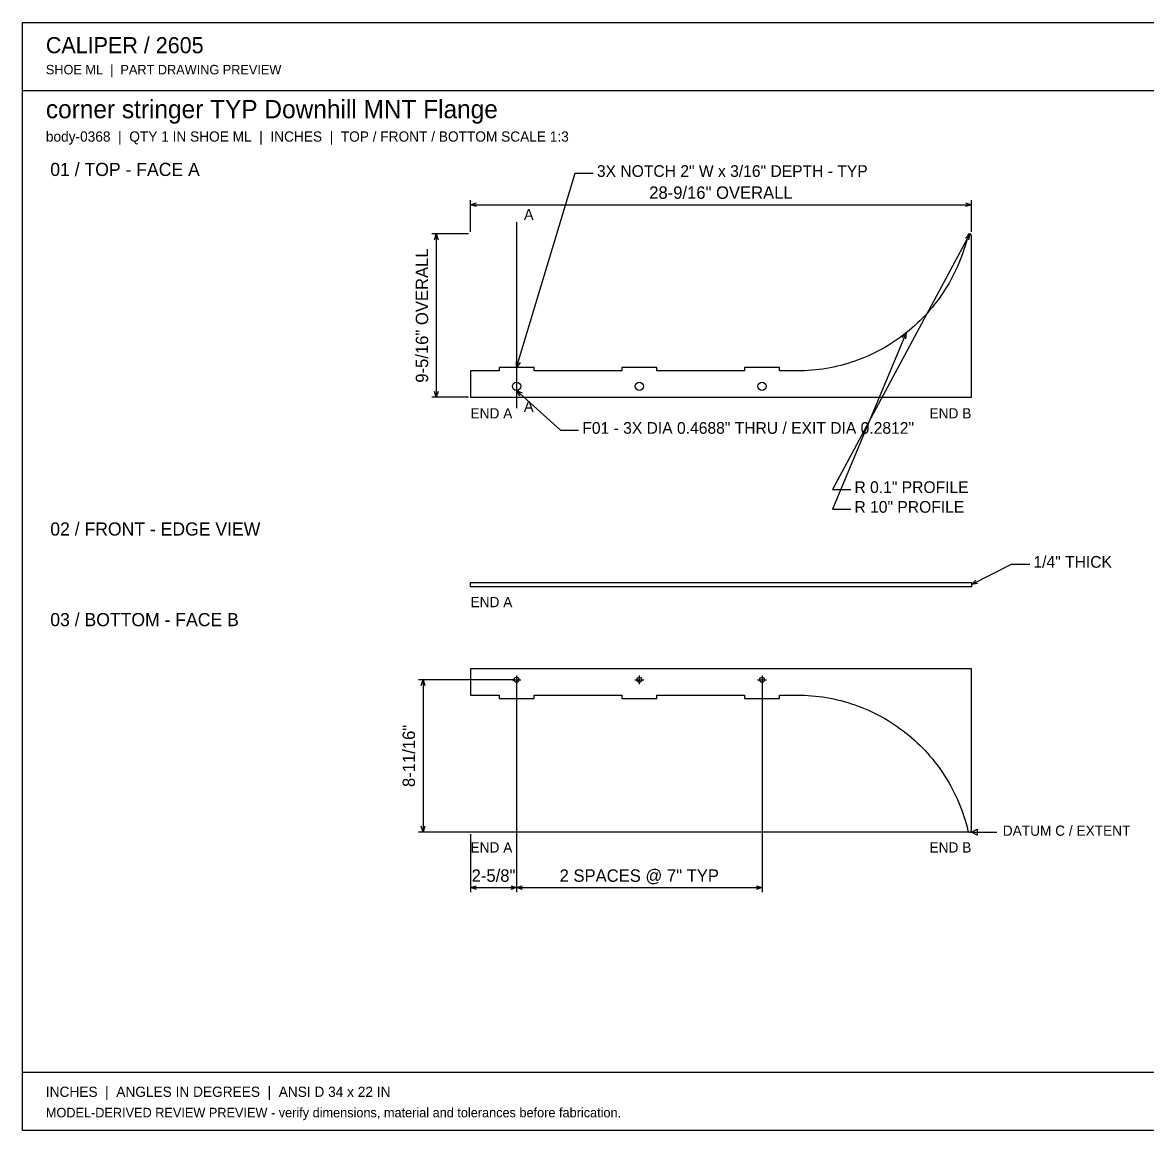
# Model space of a CAD drawing. Header units: inches. Extents: x 1.4 to 100.6, y 1.4 to 64.6.
# Drawn here: x 1.4 to 65.6, y 1.4 to 64.6 of the extents above; entities that cross this region are included whole.
import ezdxf
from ezdxf.enums import TextEntityAlignment as Align

# ---------------------------------------------------------------- set-up
doc = ezdxf.new("R2010")
doc.units = ezdxf.units.IN
doc.header["$MEASUREMENT"] = 0

msp = doc.modelspace()

# ---------------------------------------------------------------- linework, layer by layer
at = {"layer": 'ANNOTATION'}
for p, q in [((29.594, 44.906), (32.927, 55.989)), ((32.927, 55.989), (33.969, 55.989)), ((26.969, 52.656), (26.969, 54.448)), ((26.969, 54.198), (27.302, 54.302)), ((26.969, 54.198), (55.531, 54.198)), ((27.302, 54.094), (26.969, 54.198)), ((55.198, 54.302), (55.531, 54.198)), ((55.531, 54.198), (55.198, 54.094)), ((55.531, 52.656), (55.531, 54.448)), ((29.594, 53.198), (29.594, 42.594)), ((26.844, 52.531), (24.76, 52.531)), ((24.906, 52.198), (25.01, 52.531)), ((25.01, 52.531), (25.01, 43.219)), ((25.01, 52.531), (25.115, 52.198)), ((55.443, 52.53), (47.615, 37.969)), ((55.193, 52.286), (55.443, 52.53)), ((55.443, 52.53), (55.377, 52.188)), ((51.813, 46.888), (47.615, 36.844)), ((51.588, 46.62), (51.813, 46.888)), ((51.813, 46.888), (51.78, 46.54)), ((29.594, 44.906), (29.59, 45.256)), ((29.79, 45.196), (29.594, 44.906)), ((26.844, 43.219), (24.76, 43.219)), ((25.01, 43.219), (24.906, 43.552)), ((25.115, 43.552), (25.01, 43.219)), ((29.594, 43.609), (32.094, 41.344)), ((29.771, 43.308), (29.594, 43.609)), ((29.594, 43.609), (29.911, 43.463)), ((32.094, 41.344), (33.135, 41.344)), ((47.615, 37.969), (48.656, 37.969)), ((47.615, 36.844), (48.656, 36.844)), ((55.531, 32.542), (57.823, 33.708)), ((57.823, 33.708), (58.865, 33.708)), ((55.531, 32.542), (55.781, 32.786)), ((55.876, 32.6), (55.531, 32.542)), ((29.469, 27.114), (24.01, 27.114)), ((24.156, 26.781), (24.26, 27.114)), ((24.26, 27.114), (24.26, 18.427)), ((24.26, 27.114), (24.365, 26.781)), ((29.344, 27.114), (29.844, 27.114)), ((29.594, 27.364), (29.594, 26.864)), ((29.594, 26.989), (29.594, 15.011)), ((29.594, 26.989), (29.594, 15.011)), ((36.344, 27.114), (36.844, 27.114)), ((36.594, 27.364), (36.594, 26.864)), ((43.344, 27.114), (43.844, 27.114)), ((43.594, 27.364), (43.594, 26.864)), ((43.594, 26.989), (43.594, 15.011)), ((24.26, 18.427), (24.156, 18.761)), ((24.365, 18.761), (24.26, 18.427)), ((55.406, 18.427), (24.01, 18.427)), ((26.969, 18.302), (26.969, 15.011)), ((55.531, 18.427), (55.865, 18.594)), ((55.531, 18.427), (56.99, 18.427)), ((55.865, 18.261), (55.531, 18.427)), ((55.865, 18.594), (55.865, 18.261)), ((26.969, 15.261), (27.302, 15.365)), ((26.969, 15.261), (29.594, 15.261)), ((27.302, 15.156), (26.969, 15.261)), ((29.26, 15.365), (29.594, 15.261)), ((29.594, 15.261), (29.26, 15.156)), ((29.594, 15.261), (29.927, 15.365)), ((29.594, 15.261), (43.594, 15.261)), ((29.927, 15.156), (29.594, 15.261)), ((43.26, 15.365), (43.594, 15.261)), ((43.594, 15.261), (43.26, 15.156))]:
    msp.add_line(p, q, dxfattribs=at)
at = {"layer": 'OUTLINE'}
for p, q in [((1.417, 64.583), (100.583, 64.583)), ((1.417, 1.417), (1.417, 64.583)), ((1.417, 60.708), (100.583, 60.708)), ((55.23, 52.047), (55.172, 51.846)), ((55.284, 52.25), (55.23, 52.047)), ((55.334, 52.454), (55.284, 52.25)), ((55.335, 52.458), (55.334, 52.454)), ((55.336, 52.463), (55.335, 52.458)), ((55.338, 52.467), (55.336, 52.463)), ((55.34, 52.471), (55.338, 52.467)), ((55.341, 52.475), (55.34, 52.471)), ((55.344, 52.479), (55.341, 52.475)), ((55.346, 52.483), (55.344, 52.479)), ((55.348, 52.487), (55.346, 52.483)), ((55.351, 52.491), (55.348, 52.487)), ((55.354, 52.494), (55.351, 52.491)), ((55.357, 52.498), (55.354, 52.494)), ((55.36, 52.501), (55.357, 52.498)), ((55.363, 52.504), (55.36, 52.501)), ((55.366, 52.507), (55.363, 52.504)), ((55.37, 52.51), (55.366, 52.507)), ((55.374, 52.513), (55.37, 52.51)), ((55.377, 52.515), (55.374, 52.513)), ((55.381, 52.518), (55.377, 52.515)), ((55.385, 52.52), (55.381, 52.518)), ((55.389, 52.522), (55.385, 52.52)), ((55.394, 52.524), (55.389, 52.522)), ((55.398, 52.525), (55.394, 52.524)), ((55.402, 52.527), (55.398, 52.525)), ((55.407, 52.528), (55.402, 52.527)), ((55.411, 52.529), (55.407, 52.528)), ((55.415, 52.53), (55.411, 52.529)), ((55.42, 52.531), (55.415, 52.53)), ((55.424, 52.531), (55.42, 52.531)), ((55.429, 52.531), (55.424, 52.531)), ((55.434, 52.531), (55.429, 52.531)), ((55.438, 52.531), (55.434, 52.531)), ((55.443, 52.53), (55.438, 52.531)), ((55.447, 52.53), (55.443, 52.53)), ((55.452, 52.529), (55.447, 52.53)), ((55.456, 52.528), (55.452, 52.529)), ((55.46, 52.527), (55.456, 52.528)), ((55.465, 52.525), (55.46, 52.527)), ((55.469, 52.524), (55.465, 52.525)), ((55.473, 52.522), (55.469, 52.524)), ((55.477, 52.52), (55.473, 52.522)), ((55.481, 52.518), (55.477, 52.52)), ((55.485, 52.515), (55.481, 52.518)), ((55.489, 52.513), (55.485, 52.515)), ((55.493, 52.51), (55.489, 52.513)), ((55.496, 52.507), (55.493, 52.51)), ((55.5, 52.504), (55.496, 52.507)), ((55.503, 52.501), (55.5, 52.504)), ((55.506, 52.498), (55.503, 52.501)), ((55.509, 52.494), (55.506, 52.498)), ((55.512, 52.491), (55.509, 52.494)), ((55.514, 52.487), (55.512, 52.491)), ((55.517, 52.483), (55.514, 52.487)), ((55.519, 52.479), (55.517, 52.483)), ((55.521, 52.475), (55.519, 52.479)), ((55.523, 52.471), (55.521, 52.475)), ((55.525, 52.467), (55.523, 52.471)), ((55.526, 52.462), (55.525, 52.467)), ((55.528, 52.458), (55.526, 52.462)), ((55.529, 52.454), (55.528, 52.458)), ((55.53, 52.449), (55.529, 52.454)), ((55.53, 52.445), (55.53, 52.449)), ((55.531, 52.44), (55.53, 52.445)), ((55.531, 52.436), (55.531, 52.44)), ((55.531, 52.431), (55.531, 52.436)), ((55.531, 43.219), (55.531, 52.431)), ((55.043, 51.447), (54.973, 51.249)), ((55.11, 51.646), (55.043, 51.447)), ((55.172, 51.846), (55.11, 51.646)), ((54.819, 50.859), (54.736, 50.666)), ((54.898, 51.053), (54.819, 50.859)), ((54.973, 51.249), (54.898, 51.053)), ((54.463, 50.1), (54.364, 49.915)), ((54.558, 50.287), (54.463, 50.1)), ((54.649, 50.476), (54.558, 50.287)), ((54.736, 50.666), (54.649, 50.476)), ((54.155, 49.551), (54.045, 49.373)), ((54.261, 49.732), (54.155, 49.551)), ((54.364, 49.915), (54.261, 49.732)), ((53.692, 48.852), (53.567, 48.683)), ((53.813, 49.023), (53.692, 48.852)), ((53.931, 49.197), (53.813, 49.023)), ((54.045, 49.373), (53.931, 49.197)), ((53.172, 48.194), (53.033, 48.036)), ((53.307, 48.354), (53.172, 48.194)), ((53.439, 48.517), (53.307, 48.354)), ((53.567, 48.683), (53.439, 48.517)), ((52.598, 47.582), (52.447, 47.436)), ((52.746, 47.73), (52.598, 47.582)), ((52.891, 47.882), (52.746, 47.73)), ((53.033, 48.036), (52.891, 47.882)), ((51.813, 46.888), (51.647, 46.759)), ((51.976, 47.02), (51.813, 46.888)), ((52.136, 47.155), (51.976, 47.02)), ((52.293, 47.294), (52.136, 47.155)), ((52.447, 47.436), (52.293, 47.294)), ((50.959, 46.28), (50.781, 46.169)), ((51.135, 46.394), (50.959, 46.28)), ((51.308, 46.512), (51.135, 46.394)), ((51.479, 46.634), (51.308, 46.512)), ((51.647, 46.759), (51.479, 46.634)), ((49.667, 45.586), (49.474, 45.502)), ((49.857, 45.673), (49.667, 45.586)), ((50.046, 45.765), (49.857, 45.673)), ((50.233, 45.86), (50.046, 45.765)), ((50.418, 45.959), (50.233, 45.86)), ((50.6, 46.062), (50.418, 45.959)), ((50.781, 46.169), (50.6, 46.062)), ((47.676, 44.938), (47.47, 44.896)), ((47.88, 44.984), (47.676, 44.938)), ((48.084, 45.034), (47.88, 44.984)), ((48.287, 45.088), (48.084, 45.034)), ((48.488, 45.147), (48.287, 45.088)), ((48.688, 45.21), (48.488, 45.147)), ((48.887, 45.277), (48.688, 45.21)), ((49.084, 45.348), (48.887, 45.277)), ((49.28, 45.423), (49.084, 45.348)), ((49.474, 45.502), (49.28, 45.423)), ((28.594, 44.719), (26.969, 44.719)), ((26.969, 44.719), (26.969, 43.219)), ((30.594, 44.906), (28.594, 44.906)), ((28.594, 44.906), (28.594, 44.719)), ((30.594, 44.719), (30.594, 44.906)), ((35.594, 44.719), (30.594, 44.719)), ((37.594, 44.906), (35.594, 44.906)), ((35.594, 44.906), (35.594, 44.719)), ((37.594, 44.719), (37.594, 44.906)), ((42.594, 44.719), (37.594, 44.719)), ((44.594, 44.906), (42.594, 44.906)), ((42.594, 44.906), (42.594, 44.719)), ((44.594, 44.719), (44.594, 44.906)), ((45.594, 44.719), (44.594, 44.719)), ((45.803, 44.721), (45.594, 44.719)), ((46.013, 44.728), (45.803, 44.721)), ((46.223, 44.739), (46.013, 44.728)), ((46.432, 44.754), (46.223, 44.739)), ((46.641, 44.774), (46.432, 44.754)), ((46.849, 44.798), (46.641, 44.774)), ((47.057, 44.826), (46.849, 44.798)), ((47.264, 44.859), (47.057, 44.826)), ((47.47, 44.896), (47.264, 44.859)), ((26.969, 43.219), (55.531, 43.219)), ((26.969, 32.667), (55.531, 32.667)), ((26.969, 32.417), (26.969, 32.667)), ((55.531, 32.417), (26.969, 32.417)), ((55.531, 32.667), (55.531, 32.417)), ((55.531, 27.739), (26.969, 27.739)), ((26.969, 27.739), (26.969, 26.239)), ((55.531, 18.527), (55.531, 27.739)), ((26.969, 26.239), (28.594, 26.239)), ((28.594, 26.239), (28.594, 26.052)), ((28.594, 26.052), (30.594, 26.052)), ((30.594, 26.052), (30.594, 26.239)), ((30.594, 26.239), (35.594, 26.239)), ((35.594, 26.239), (35.594, 26.052)), ((35.594, 26.052), (37.594, 26.052)), ((37.594, 26.052), (37.594, 26.239)), ((37.594, 26.239), (42.594, 26.239)), ((42.594, 26.239), (42.594, 26.052)), ((42.594, 26.052), (44.594, 26.052)), ((44.594, 26.052), (44.594, 26.239)), ((44.594, 26.239), (45.594, 26.239)), ((45.594, 26.239), (45.803, 26.237)), ((45.803, 26.237), (46.013, 26.231)), ((46.013, 26.231), (46.223, 26.22)), ((46.223, 26.22), (46.432, 26.204)), ((46.432, 26.204), (46.641, 26.185)), ((46.641, 26.185), (46.849, 26.16)), ((46.849, 26.16), (47.057, 26.132)), ((47.057, 26.132), (47.264, 26.099)), ((47.264, 26.099), (47.47, 26.062)), ((47.47, 26.062), (47.676, 26.02)), ((47.676, 26.02), (47.88, 25.975)), ((47.88, 25.975), (48.084, 25.924)), ((48.084, 25.924), (48.287, 25.87)), ((48.287, 25.87), (48.488, 25.811)), ((48.488, 25.811), (48.688, 25.749)), ((48.688, 25.749), (48.887, 25.682)), ((48.887, 25.682), (49.084, 25.611)), ((49.084, 25.611), (49.28, 25.535)), ((49.28, 25.535), (49.474, 25.456)), ((49.474, 25.456), (49.667, 25.373)), ((49.667, 25.373), (49.857, 25.285)), ((49.857, 25.285), (50.046, 25.194)), ((50.046, 25.194), (50.233, 25.098)), ((50.233, 25.098), (50.418, 24.999)), ((50.418, 24.999), (50.6, 24.896)), ((50.6, 24.896), (50.781, 24.789)), ((50.781, 24.789), (50.959, 24.678)), ((50.959, 24.678), (51.135, 24.564)), ((51.135, 24.564), (51.308, 24.446)), ((51.308, 24.446), (51.479, 24.324)), ((51.479, 24.324), (51.647, 24.199)), ((51.647, 24.199), (51.813, 24.071)), ((51.813, 24.071), (51.976, 23.938)), ((51.976, 23.938), (52.136, 23.803)), ((52.136, 23.803), (52.293, 23.664)), ((52.293, 23.664), (52.447, 23.522)), ((52.447, 23.522), (52.598, 23.377)), ((52.598, 23.377), (52.746, 23.228)), ((52.746, 23.228), (52.891, 23.077)), ((52.891, 23.077), (53.033, 22.922)), ((53.033, 22.922), (53.172, 22.764)), ((53.172, 22.764), (53.307, 22.604)), ((53.307, 22.604), (53.439, 22.441)), ((53.439, 22.441), (53.567, 22.275)), ((53.567, 22.275), (53.692, 22.107)), ((53.692, 22.107), (53.813, 21.935)), ((53.813, 21.935), (53.931, 21.762)), ((53.931, 21.762), (54.045, 21.586)), ((54.045, 21.586), (54.155, 21.407)), ((54.155, 21.407), (54.261, 21.227)), ((54.261, 21.227), (54.364, 21.044)), ((54.364, 21.044), (54.463, 20.859)), ((54.463, 20.859), (54.558, 20.672)), ((54.558, 20.672), (54.649, 20.483)), ((54.649, 20.483), (54.736, 20.292)), ((54.736, 20.292), (54.819, 20.099)), ((54.819, 20.099), (54.898, 19.905)), ((54.898, 19.905), (54.973, 19.709)), ((54.973, 19.709), (55.043, 19.512)), ((55.043, 19.512), (55.11, 19.313)), ((55.11, 19.313), (55.172, 19.113)), ((55.172, 19.113), (55.23, 18.911)), ((55.23, 18.911), (55.284, 18.708)), ((55.284, 18.708), (55.334, 18.505)), ((55.334, 18.505), (55.335, 18.5)), ((55.335, 18.5), (55.336, 18.496)), ((55.336, 18.496), (55.338, 18.491)), ((55.338, 18.491), (55.34, 18.487)), ((55.34, 18.487), (55.341, 18.483)), ((55.341, 18.483), (55.344, 18.479)), ((55.344, 18.479), (55.346, 18.475)), ((55.346, 18.475), (55.348, 18.471)), ((55.348, 18.471), (55.351, 18.468)), ((55.351, 18.468), (55.354, 18.464)), ((55.354, 18.464), (55.357, 18.461)), ((55.357, 18.461), (55.36, 18.457)), ((55.36, 18.457), (55.363, 18.454)), ((55.363, 18.454), (55.366, 18.451)), ((55.366, 18.451), (55.37, 18.448)), ((55.37, 18.448), (55.374, 18.445)), ((55.374, 18.445), (55.377, 18.443)), ((55.377, 18.443), (55.381, 18.441)), ((55.381, 18.441), (55.385, 18.438)), ((55.385, 18.438), (55.389, 18.436)), ((55.389, 18.436), (55.394, 18.435)), ((55.394, 18.435), (55.398, 18.433)), ((55.398, 18.433), (55.402, 18.432)), ((55.402, 18.432), (55.407, 18.43)), ((55.407, 18.43), (55.411, 18.429)), ((55.411, 18.429), (55.415, 18.428)), ((55.415, 18.428), (55.42, 18.428)), ((55.42, 18.428), (55.424, 18.427)), ((55.424, 18.427), (55.429, 18.427)), ((55.429, 18.427), (55.434, 18.427)), ((55.434, 18.427), (55.438, 18.427)), ((55.438, 18.427), (55.443, 18.428)), ((55.443, 18.428), (55.447, 18.428)), ((55.447, 18.428), (55.452, 18.429)), ((55.452, 18.429), (55.456, 18.43)), ((55.456, 18.43), (55.46, 18.432)), ((55.46, 18.432), (55.465, 18.433)), ((55.465, 18.433), (55.469, 18.435)), ((55.469, 18.435), (55.473, 18.436)), ((55.473, 18.436), (55.477, 18.438)), ((55.477, 18.438), (55.481, 18.441)), ((55.481, 18.441), (55.485, 18.443)), ((55.485, 18.443), (55.489, 18.446)), ((55.489, 18.446), (55.493, 18.448)), ((55.493, 18.448), (55.496, 18.451)), ((55.496, 18.451), (55.5, 18.454)), ((55.5, 18.454), (55.503, 18.457)), ((55.503, 18.457), (55.506, 18.461)), ((55.506, 18.461), (55.509, 18.464)), ((55.509, 18.464), (55.512, 18.468)), ((55.512, 18.468), (55.514, 18.471)), ((55.514, 18.471), (55.517, 18.475)), ((55.517, 18.475), (55.519, 18.479)), ((55.519, 18.479), (55.521, 18.483)), ((55.521, 18.483), (55.523, 18.487)), ((55.523, 18.487), (55.525, 18.492)), ((55.525, 18.492), (55.526, 18.496)), ((55.526, 18.496), (55.528, 18.5)), ((55.528, 18.5), (55.529, 18.505)), ((55.529, 18.505), (55.53, 18.509)), ((55.53, 18.514), (55.531, 18.518)), ((55.53, 18.509), (55.53, 18.514)), ((55.531, 18.523), (55.531, 18.527)), ((55.531, 18.518), (55.531, 18.523)), ((1.417, 4.75), (100.583, 4.75)), ((100.583, 1.417), (1.417, 1.417))]:
    msp.add_line(p, q, dxfattribs=at)
for centre, radius in [((29.594, 43.844), 0.234), ((36.594, 43.844), 0.234), ((43.594, 43.844), 0.234), ((29.594, 27.114), 0.141), ((36.594, 27.114), 0.141), ((43.594, 27.114), 0.141)]:
    msp.add_circle(centre, radius, dxfattribs=at)

# ---------------------------------------------------------------- texts
at = {"layer": 'ANNOTATION'}
for s, height, p in [('CALIPER / 2605', 0.91667, (2.75, 62.833)), ('SHOE ML  |  PART DRAWING PREVIEW', 0.54167, (2.75, 61.625)), ('corner stringer TYP Downhill MNT Flange', 1.04167, (2.75, 59.125)), ('body-0368  |  QTY 1 IN SHOE ML  |  INCHES  |  TOP / FRONT / BOTTOM SCALE 1:3', 0.58333, (2.75, 57.792)), ('01 / TOP - FACE A', 0.75, (3, 55.833)), ('3X NOTCH 2" W x 3/16" DEPTH - TYP', 0.66667, (34.177, 55.781)), ('A', 0.625, (30.01, 53.323)), ('A', 0.625, (30.01, 42.386)), ('END A', 0.5833, (26.969, 42.011)), ('F01 - 3X DIA 0.4688" THRU / EXIT DIA 0.2812"', 0.66667, (33.344, 41.136)), ('R 0.1" PROFILE', 0.66667, (48.865, 37.761)), ('R 10" PROFILE', 0.66667, (48.865, 36.636)), ('02 / FRONT - EDGE VIEW', 0.75, (3, 35.333)), ('1/4" THICK', 0.6667, (59.073, 33.5)), ('END A', 0.5833, (26.969, 31.25)), ('03 / BOTTOM - FACE B', 0.75, (3, 30.167)), ('DATUM C / EXTENT', 0.58333, (57.323, 18.219)), ('END A', 0.5833, (26.969, 17.261)), ('INCHES  |  ANGLES IN DEGREES  |  ANSI D 34 x 22 IN', 0.58333, (2.75, 3.333)), ('MODEL-DERIVED REVIEW PREVIEW - verify dimensions, material and tolerances before fabrication.', 0.54167, (2.75, 2.167))]:
    msp.add_text(s, height=height, dxfattribs=at).set_placement(p)
for s, height, p in [('28-9/16" OVERALL', 0.70833, (41.25, 54.531)), ('2-5/8"', 0.7083, (28.281, 15.594)), ('2 SPACES @ 7" TYP', 0.70833, (36.594, 15.594))]:
    msp.add_text(s, height=height, dxfattribs=at).set_placement(p, align=Align.CENTER)
for s, height, p in [('9-5/16" OVERALL', 0.70833, (24.552, 47.875)), ('8-11/16"', 0.7083, (23.802, 22.771))]:
    msp.add_text(s, height=height, rotation=90, dxfattribs=at).set_placement(p, align=Align.CENTER)
for p in [(55.531, 42.011), (55.531, 17.261)]:
    msp.add_text('END B', height=0.5833, dxfattribs=at).set_placement(p, align=Align.RIGHT)

doc.saveas('drawing.dxf')
